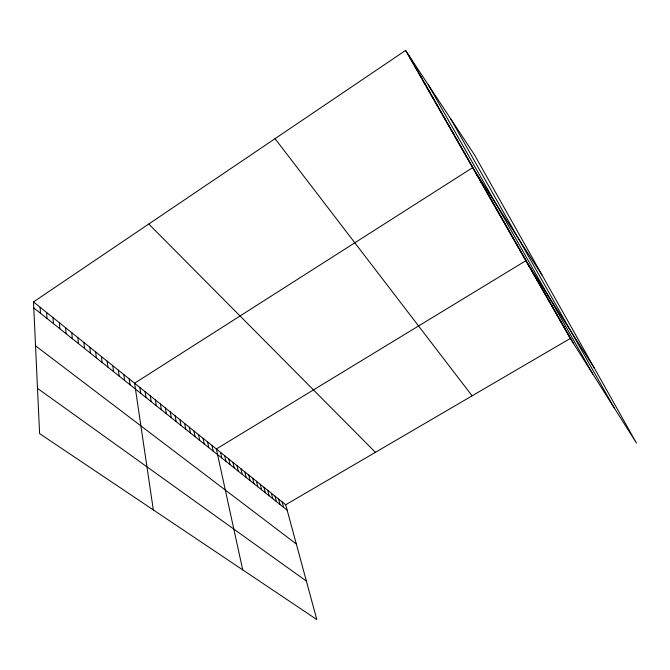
<?xml version="1.0" encoding="UTF-8"?>
<svg xmlns="http://www.w3.org/2000/svg" width="670" height="670" viewBox="0 0 670 670"><rect width="100%" height="100%" fill="white"/><g stroke="black" fill="none" stroke-linecap="round" stroke-linejoin="round"><path stroke-width="1" d="M33.5 301.919L285.688 504.753L316.809 619.566L39.589 433.624L33.5 301.919L405.584 50.434L474.603 155.038L636.5 443.138L570.329 338.442L405.584 50.434M285.688 504.753L570.329 338.442M37.495 388.366L306.391 581.108M35.527 345.795L296.324 543.998M33.776 307.932L287.162 510.188M148.773 224.015L375.418 452.325M275.043 138.673L472.099 395.836M410.007 58.164L413.122 62.896M414.37 65.786L417.485 70.534M418.658 73.281L421.79 78.055M422.887 80.676L426.019 85.459M427.05 87.954L430.19 92.762M431.153 95.132L434.302 99.947M435.199 102.2L438.356 107.032M439.185 109.168L442.342 114.017M443.113 116.044L446.279 120.902M446.991 122.811L450.156 127.685M450.81 129.486L453.984 134.377M454.57 136.077L457.752 140.968M458.288 142.568L461.471 147.475M461.948 148.966L465.131 153.882M465.558 155.281L468.749 160.205M469.126 161.512L472.308 166.445M542.306 275.512L472.635 167.651L134.595 383.232L153.321 509.904M476.102 173.714L479.293 178.664M479.527 179.694L482.718 184.652M482.903 185.598L486.093 190.556M486.236 191.419L489.427 196.385M489.519 197.173L492.718 202.139M492.768 202.843L495.959 207.817M495.968 208.445L499.158 213.42M499.133 213.973L502.324 218.948M502.249 219.433L505.448 224.408M505.331 224.819L508.522 229.802M508.379 230.137L511.57 235.12M511.386 235.396L514.568 240.379M514.351 240.58L517.533 245.563M517.282 245.706L520.464 250.689M520.18 250.773L523.362 255.756M523.035 255.772L526.218 260.756M594.256 367.964L525.866 260.705L216.351 448.984L242.724 569.869M528.58 265.454L531.754 270.437M531.268 270.152L534.434 275.135M533.915 274.792L537.089 279.767M536.544 279.373L539.71 284.356M539.132 283.913L542.298 288.887M541.695 288.393L544.861 293.359M544.233 292.824L547.39 297.79M546.737 297.204L549.894 302.17M549.216 301.534L552.365 306.5M551.67 305.822L554.81 310.779M554.09 310.059L557.231 315.009M556.485 314.247L559.626 319.196M558.855 318.392L561.988 323.334M561.2 322.488L564.333 327.429M563.52 326.541L566.644 331.483M565.815 330.553L568.931 335.486M568.085 334.523L571.2 339.447M408.692 55.141L573.436 343.367M428.356 84.939L592.833 374.053M450.659 118.749L614.231 407.896M282.162 501.922L283.628 507.366M278.603 499.058L280.052 504.518M275.01 496.16L276.45 501.637M271.375 493.246L272.807 498.731M267.707 490.289L269.122 495.792M263.997 487.308L265.404 492.827M260.253 484.301L261.652 489.82M256.468 481.253L257.849 486.797M252.649 478.179L254.014 483.732M248.779 475.072L250.136 480.633M244.877 471.931L246.217 477.509M240.932 468.757L242.264 474.352M236.946 465.55L238.26 471.152M232.917 462.308L234.215 467.928M228.839 459.034L230.12 464.662M224.718 455.717L225.991 461.362M220.556 452.376L221.812 458.029M211.98 445.466L213.194 451.144M207.549 441.915L208.755 447.602M203.077 438.314L204.258 444.017M198.555 434.671L199.719 440.391M193.973 430.994L195.121 436.723M189.342 427.267L190.473 433.004M184.66 423.499L185.766 429.252M179.92 419.688L181.001 425.45M175.121 415.827L176.185 421.606M170.272 411.924L171.311 417.712M165.356 407.971L166.369 413.775M160.381 403.977L161.378 409.789M155.356 399.923L156.319 405.752M150.256 395.828L151.202 401.665M145.105 391.682L146.027 397.528M139.879 387.486L140.775 393.34M129.243 378.927L130.089 384.806M123.824 374.572L124.637 380.459M118.339 370.158L119.126 376.054M112.786 365.686L113.54 371.599M107.158 361.163L107.878 367.076M101.455 356.574L102.141 362.503M95.676 351.934L96.338 357.864M89.83 347.228L90.45 353.165M83.901 342.454L84.487 348.408M77.888 337.63L78.449 343.584M71.807 332.73L72.326 338.702M65.635 327.772L66.112 333.744M59.379 322.739L59.823 328.719M53.047 317.639L53.449 323.635M46.615 312.471L46.984 318.468M40.108 307.237L40.426 313.233"/></g></svg>
